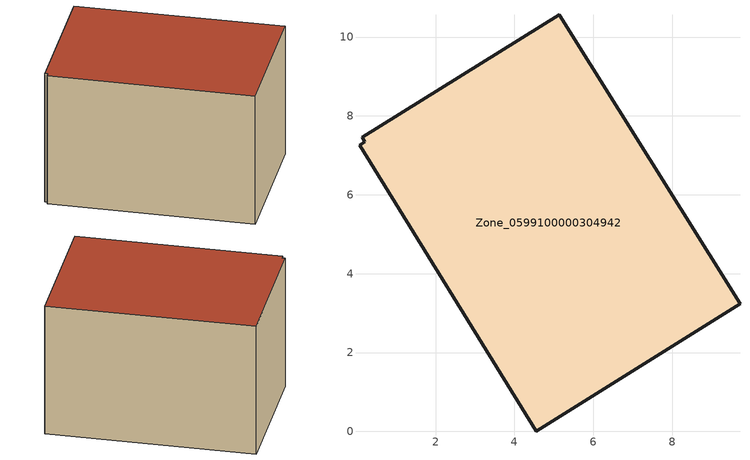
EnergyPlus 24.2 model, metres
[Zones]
Zone_0599100000304942
 floor ground (C_G): 0.21,7.34 0.14,7.46 5.14,10.57 9.72,3.23 4.55,0 0.07,7.26 z0
 wall outside (C_F): 4.55,0 9.72,3.23 5.14,10.57 0.14,7.46 0.21,7.34 0.07,7.26 4.55,0 z0:5.81
 roof outside (C_R): 0.14,7.46 0.21,7.34 0.07,7.26 4.55,0 9.72,3.23 5.14,10.57 z5.81
[BUILDING]
Pand.0599100000304942: North Axis=0; Terrain=City; Loads Convergence Tolerance Value=0.04; Temperature Convergence Tolerance Value=0.4; Solar Distribution=FullExterior; Maximum Number of Warmup Days=25; Minimum Number of Warmup Days=1
[Site:Location]
Rotterdam.The.Hague.AP_ZH_NLD Design_Conditions: Latitude=51.96; Longitude=4.45; Time Zone=1; Elevation=-4.5
[SITE:GROUNDTEMPERATURE:BUILDINGSURFACE]
18, 18, 18, 18, 18, 18, 18, 18, 18, 18, 18, 18
[MATERIAL] Thermal Absorptance=0.9; Solar Absorptance=0.7; Visible Absorptance=0.7
Name | Roughness | Thickness | Conductivity | Density | Specific Heat
G.TI.1965-1974 | MediumSmooth | 0.15 | 0.882353 | 540 | 1210
F.TI.1965-1974 | Rough | 0.3 | 0.697674 | 1920 | 840
R.TI.1965-1974 | MediumRough | 0.2 | 0.232558 | 1500 | 1000
[CONSTRUCTION]
C_G: G.TI.1965-1974
C_F: F.TI.1965-1974
C_R: R.TI.1965-1974
[ZONE]
Zone_0599100000304942: Type=1; Multiplier=1; Ceiling Height=Autocalculate; Volume=Autocalculate; Floor Area=autocalculate; Part of Total Floor Area=Yes
[ZONEINFILTRATION:DESIGNFLOWRATE]
Infil_Zone_0599100000304942: Zone or ZoneList or Space or SpaceList=Zone_0599100000304942; Schedule=AlwaysOn; Design Flow Rate Calculation Method=Flow/Area; Flow Rate per Floor Area=0.003; Constant Term Coefficient=1; Temperature Term Coefficient=0; Velocity Term Coefficient=0; Velocity Squared Term Coefficient=0
[HVACTEMPLATE:ZONE:IDEALLOADSAIRSYSTEM]
Zone_0599100000304942: Maximum Heating Supply Air Temperature=50; Minimum Cooling Supply Air Temperature=13; Maximum Heating Supply Air Humidity Ratio=0.0156; Minimum Cooling Supply Air Humidity Ratio=0.0077; Heating Limit=NoLimit; Cooling Limit=NoLimit; Dehumidification Control Type=ConstantSensibleHeatRatio; Cooling Sensible Heat Ratio=0.7; Dehumidification Setpoint=60; Humidification Control Type=None; Humidification Setpoint=30; Outdoor Air Method=None; Outdoor Air Flow Rate per Person=0.00944; Outdoor Air Flow Rate per Zone Floor Area=0; Outdoor Air Flow Rate per Zone=0; Demand Controlled Ventilation Type=None; Outdoor Air Economizer Type=NoEconomizer; Heat Recovery Type=None; Sensible Heat Recovery Effectiveness=0.7; Latent Heat Recovery Effectiveness=0.65
[ZONECONTROL:THERMOSTAT]
ThermostatControl_Zone_0599100000304942: Zone or ZoneList=Zone_0599100000304942; Control Type Schedule=DualSetpointControlType; Control 1=Thermostat_Zone_0599100000304942; Temperature Difference Between Cutout And Setpoint=0
[THERMOSTATSETPOINT:DUALSETPOINT]
Thermostat_Zone_0599100000304942: Heating Setpoint Temperature Schedule=HeatingSetpoint_Zone_0599100000304942; Cooling Setpoint Temperature Schedule=CoolingSetpoint_Zone_0599100000304942
[SCHEDULE:COMPACT]
HeatingSetpoint_Zone_0599100000304942: Through: 12/31, For: AllDays, Until: 24:00, 21
CoolingSetpoint_Zone_0599100000304942: Through: 12/31, For: AllDays, Until: 24:00, 24
DualSetpointControlType: Through: 12/31, For: AllDays, Until: 24:00, 4
AlwaysOn: Through: 12/31, For: AllDays, Until: 24:00, 1
